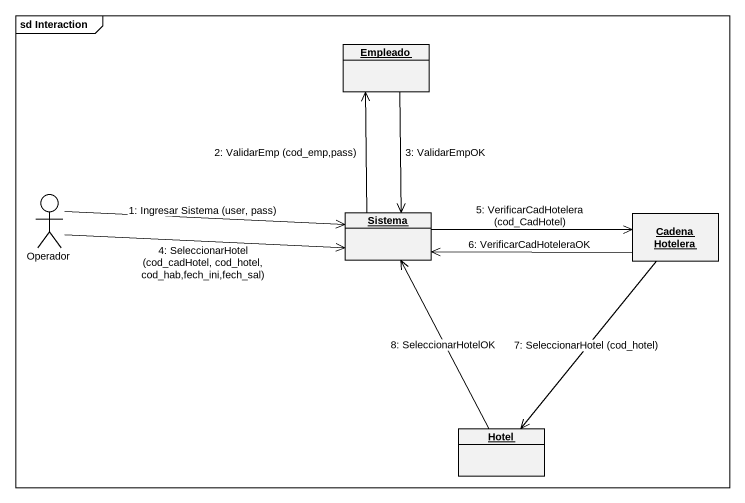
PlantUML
@startuml
mainframe sd Interaction
allowmixing
hide circle
hide empty members
object Empleado
actor Operador
object Sistema
object "Cadena Hotelera" as Cadena_Hotelera
object Hotel
Empleado --> Sistema : 3: ValidarEmpOK
Operador -right-> Sistema : 4: SeleccionarHotel (cod_cadHotel, cod_hotel, cod_hab,fech_ini,fech_sal)
Operador -right-> Sistema : 1: Ingresar Sistema (user, pass)
Sistema -up-> Empleado : 2: ValidarEmp (cod_emp,pass)
Sistema -right-> Cadena_Hotelera : 5: VerificarCadHotelera (cod_CadHotel)
Cadena_Hotelera -left-> Sistema : 6: VerificarCadHoteleraOK
Cadena_Hotelera --> Hotel : 7: SeleccionarHotel (cod_hotel)
Hotel -up-> Sistema : 8: SeleccionarHotelOK
@enduml
